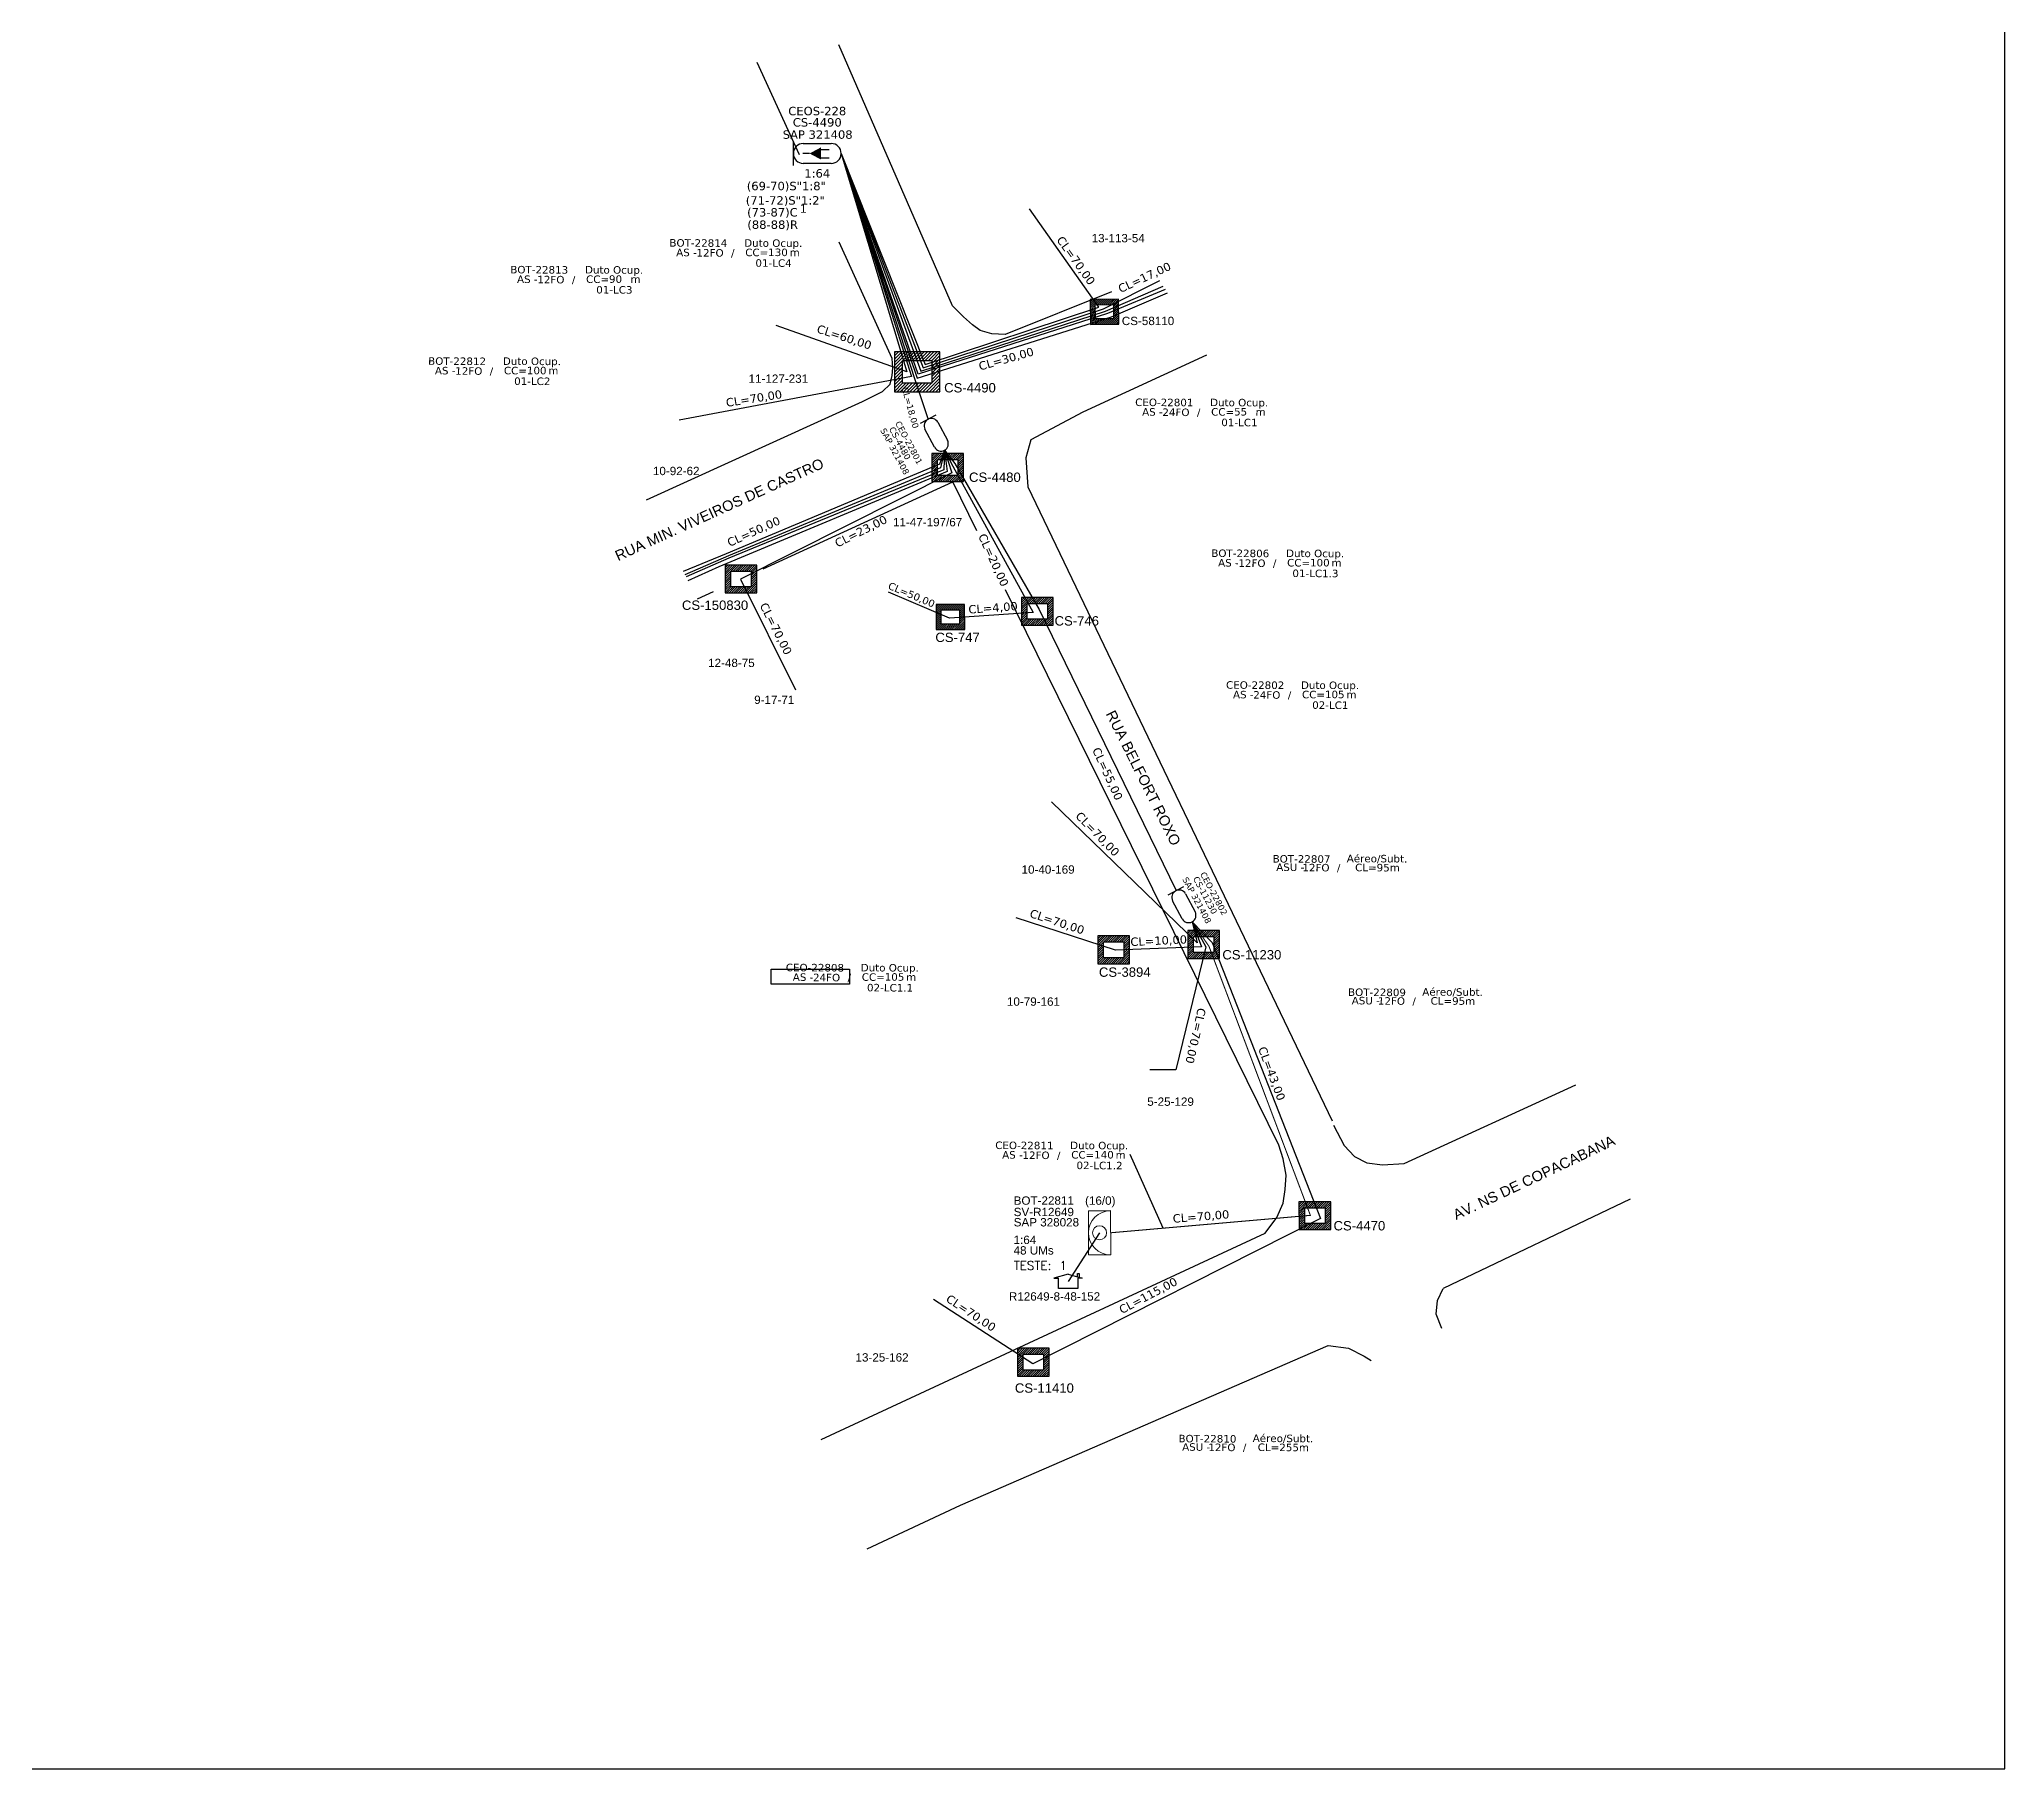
# Model space of a CAD drawing. Extents: x -89 to 1632, y 705 to 1299.
# Drawn here: x 330.1 to 749.2, y 705 to 1074 of the extents above; entities that cross this region are included whole.
import ezdxf
from ezdxf.enums import TextEntityAlignment as Align

# ---------------------------------------------------------------- set-up
doc = ezdxf.new("R2010")
doc.units = 0
for name, color, linetype in [('10.1-Caixas Subterrâneas', 5, 'Continuous'), ('20.4-CEOS', 1, 'Continuous'), ('20.5-CEO', 1, 'Continuous'), ('CAP_A_INSTALAR', 1, 'Continuous'), ('CELULAS_GPON', 7, 'Continuous'), ('label_cabos', 7, 'Continuous'), ('Legenda', 1, 'Continuous'), ('LOGRADOURO', 5, 'Continuous'), ('MUB', 252, 'Continuous'), ('surveys', 7, 'Continuous'), ('surveys legendas', 7, 'Continuous'), ('Uifilar estacao GPON Oi', 3, 'Continuous')]:
    doc.layers.add(name, color=color, linetype=linetype)
doc.layers.add("20.0-LEGENDA DOS CDO'S", color=1, linetype='Continuous', lineweight=0)
doc.layers.add('20.1-CDO_INTERIOR', color=1, linetype='Continuous', lineweight=0)
doc.layers.add('EXTRA', color=50, linetype='Continuous', plot=False)
doc.styles.add('ARIAL', font='arial.ttf')
doc.styles.add('DIGICADE', font='arial.ttf')
doc.styles.add('ROMANS', font='romans')
doc.styles.add('siredit', font='verdana.ttf')
doc.styles.get("Standard").update_dxf_attribs({"font": 'arial.ttf'})
doc.linetypes.add('FENCELINE1', pattern='A,0.25,-0.1,[133,ltypeshp.shx,S=0.1,R=0,X=-0.1,Y=0],-0.1,1', length=1.45)
doc.dimstyles.get("Standard").update_dxf_attribs({"dimtxt": 0.18, "dimasz": 0.18, "dimexe": 0.18, "dimexo": 0.0625, "dimgap": 0.09, "dimtad": 0, "dimtih": 1, "dimtoh": 1, "dimdec": 4, "dimzin": 0, "dimdsep": 46, "dimtxsty": 'Standard', "dimcen": 0.09, "dimadec": 0, "dimazin": 0, "dimtfac": 1, "dimtdec": 4, "dimtofl": 0, "dimtmove": 0, "dimatfit": 3, "dimfxl": 0, "dimtolj": 1, "dimtzin": 0, "dimarcsym": 0})

# ---------------------------------------------------------------- blocks, each defined once
blk = doc.blocks.new('*X65')
at = {"color": 0, "linetype": 'Continuous'}
for p, q in [((-1.25, 0.34099), (-0.49099, 1.1)), ((-1.25, 0.517767), (-0.667767, 1.1)), ((-1.25, 0.694544), (-0.844544, 1.1)), ((-1.25, 0.87132), (-1.02132, 1.1)), ((-1.25, 1.048097), (-1.198097, 1.1)), ((-0.789214, 0.625), (-0.314214, 1.1)), ((-0.612437, 0.625), (-0.137437, 1.1)), ((-0.43566, 0.625), (0.03934, 1.1)), ((-0.258883, 0.625), (0.216117, 1.1)), ((-0.082107, 0.625), (0.392893, 1.1)), ((0.09467, 0.625), (0.56967, 1.1)), ((0.271447, 0.625), (0.746447, 1.1)), ((0.448223, 0.625), (0.923223, 1.1)), ((0.625, 0.625), (1.1, 1.1)), ((-1.25, 0.164214), (-0.8035, 0.610714)), ((-1.25, -0.012563), (-0.8035, 0.433937)), ((-1.25, -0.18934), (-0.8035, 0.25716)), ((-1.25, -0.366117), (-0.8035, 0.080383)), ((0.801777, 0.625), (1.25, 1.073223)), ((0.8035, 0.449947), (1.25, 0.896447)), ((0.8035, 0.27317), (1.25, 0.71967)), ((0.8035, 0.096393), (1.25, 0.542893)), ((0.8035, -0.080383), (1.25, 0.366117)), ((0.8035, -0.25716), (1.25, 0.18934)), ((0.8035, -0.433937), (1.25, 0.012563)), ((-1.25, -0.542893), (-0.8035, -0.096393)), ((-1.25, -0.71967), (-0.8035, -0.27317)), ((-1.25, -0.896447), (-0.8035, -0.449947)), ((-1.25, -1.073223), (-0.801777, -0.625)), ((-1.1, -1.1), (-0.625, -0.625)), ((-0.923223, -1.1), (-0.448223, -0.625)), ((-0.746447, -1.1), (-0.271447, -0.625)), ((-0.56967, -1.1), (-0.09467, -0.625)), ((-0.392893, -1.1), (0.082107, -0.625)), ((-0.216117, -1.1), (0.258883, -0.625)), ((-0.03934, -1.1), (0.43566, -0.625)), ((0.137437, -1.1), (0.612437, -0.625)), ((0.314214, -1.1), (0.789214, -0.625)), ((0.49099, -1.1), (1.25, -0.34099)), ((0.667767, -1.1), (1.25, -0.517767)), ((0.8035, -0.610714), (1.25, -0.164214)), ((0.844544, -1.1), (1.25, -0.694544)), ((1.02132, -1.1), (1.25, -0.87132)), ((1.198097, -1.1), (1.25, -1.048097))]:
    blk.add_line(p, q, dxfattribs=at)
blk = doc.blocks.new('MANHOLE_MQ')
at = {"color": 0, "linetype": 'Continuous'}
for p, q in [((0.00000623, 0.00000569), (-0.00000627, 0.00000569)), ((-0.00000627, 0.00000569), (-0.00000627, -0.00000531)), ((0.00000623, -0.00000531), (0.00000623, 0.00000569)), ((-0.00000404, 0.00000331), (0.00000399, 0.00000331)), ((-0.00000404, -0.00000294), (-0.00000404, 0.00000331)), ((0.00000399, 0.00000331), (0.00000399, -0.00000294)), ((-0.00000627, -0.00000531), (0.00000623, -0.00000531)), ((0.00000399, -0.00000294), (-0.00000404, -0.00000294)), ((0.00000399, -0.00000294), (0.00000399, -0.00000294))]:
    blk.add_line(p, q, dxfattribs=at)
at = {"color": 0, "linetype": 'Continuous', "xscale": 5e-06, "yscale": 5e-06, "zscale": 1e-05}
blk.add_blockref('*X65', (-0.00000002, 0.00000019), dxfattribs=at)
blk = doc.blocks.new('Inst CDOI-64')
at = {"layer": '20.1-CDO_INTERIOR', "color": 1, "lineweight": 18}
blk.add_lwpolyline([(-2.12, -2.13), (-2.12, 2.12), (0, 2.12), (0.01, -2.13)], close=True, dxfattribs=at)
blk.add_circle((-1.06, 0), 0.68, dxfattribs=at)
blk.add_arc((0.01, 0), 2.13, 90.0276, 270.0276, dxfattribs=at)
at = {"layer": "20.0-LEGENDA DOS CDO'S"}
for tag, p, style, flags in [('ID_ATIVIDADE', (-9.3, 3.78), 'ARIAL', 3), ('FATOR', (-1.5, 3.78), 'ARIAL', 1), ('QTDE', (-9.18, -3.66), 'DIGICADE', 3)]:
    blk.add_attdef(tag, p, '', height=0.8, rotation=0.118, dxfattribs=dict(at, style=style, flags=flags))
at = {"layer": "20.0-LEGENDA DOS CDO'S", "style": 'ARIAL'}
for tag, p, rotation in [('SURVEY', (-9.3, 1.6), 359.9724), ('FID', (-9.3, 2.69), 0.118), ('SAP', (-9.3, 0.61), 359.9724), ('1:XX', (-9.31, -1.08), 359.9724), ('UMS', (-9.31, -2.09), 359.9724)]:
    blk.add_attdef(tag, p, '', height=0.8, rotation=rotation, dxfattribs=at)
blk.add_attdef('FIBRAS_UTILIZADAS', text='', height=0.8, rotation=359.9724, dxfattribs=at).set_placement((-0.99, 2.69), align=Align.CENTER)
blk = doc.blocks.new('Teste  FTTH')
at = {"color": 0, "lineweight": 0, "style": 'ROMANS'}
for tag, p in [('TESTE', (-2.3, -0.29)), ('QTDE', (0.21, -0.29))]:
    blk.add_attdef(tag, p, '', height=0.48, dxfattribs=at)
for tag, p, flags in [('FID', (-2.23, -1.25), 1), ('FATOR', (-2.23, -2.03), 3), ('ID_ATIVIDADE', (-2.23, -2.72), 3)]:
    blk.add_attdef(tag, p, '', height=0.48, dxfattribs=dict(at, flags=flags))
blk = doc.blocks.new('Inst CB DT OCUP CFOA-SM-AS-80-TS-24')
at = {"layer": 'label_cabos', "color": 0, "style": 'siredit'}
for tag, flags, p in [('ID_ATIVIDADE', 3, (1.31, 2.67)), ('FATOR', 1, (11.56, 2.55))]:
    blk.add_attdef(tag, text='', height=1, rotation=359.69, dxfattribs=dict(at, flags=flags)).set_placement(p, align=Align.MIDDLE_CENTER)
for tag, p in [('TIPO_CABO', (1.76, 0)), ('DESTINO_CABO', (3.13, 1.26)), ('CABO', (4.69, -0.05)), ('/', (7.71, -0.05)), ('LANCE', (10.91, 0)), ('TIPO_CABO', (13.11, 1.24)), ('UND', (15.96, 0)), ('FID', (13.15, -1.41))]:
    blk.add_attdef(tag, text='', height=1, rotation=359.69, dxfattribs=at).set_placement(p, align=Align.MIDDLE_CENTER)
blk.add_attdef('QTDE', (12.43, -0.47), '', height=1, rotation=359.69, dxfattribs=at)
blk = doc.blocks.new('LEGENDA DOS CABOS')
at = {"layer": 'EXTRA', "color": 0, "style": 'siredit'}
for tag, p in [('ID', (4.6, 0.97)), ('XX', (9.03, 0.97))]:
    blk.add_attdef(tag, text='', height=0.48, rotation=359.69, dxfattribs=at).set_placement(p, align=Align.MIDDLE_CENTER)
at = {"layer": 'Legenda', "color": 0, "style": 'siredit'}
for tag, p in [('TIPO_CABO', (1.31, 0)), ('CABO', (4.69, -0.05)), ('/', (6.81, -0.05)), ('METROS', (10.03, -0.05))]:
    blk.add_attdef(tag, text='', height=0.8, rotation=359.69, dxfattribs=at).set_placement(p, align=Align.MIDDLE_CENTER)
blk = doc.blocks.new('*U88')
at = {"layer": '20.4-CEOS', "color": 7, "style": 'siredit'}
for tag, p in [('FIBRAS_SPLITTER', (0, 0)), ('FIBRAS_TOP_C', (0, -4.13)), ('RESERVA_FINAIS', (0, -5.46))]:
    blk.add_attdef(tag, p, '', height=1.01, dxfattribs=at)
for tag, p, flags in [('ID_ATIVIDADE', (0, -6.77), 3), ('FATOR', (0, -8.09), 1), ('QTDE', (0, -9.4), 1), ('FID', (0, -10.71), 1)]:
    blk.add_attdef(tag, p, '', height=1.01, dxfattribs=dict(at, flags=flags))
blk = doc.blocks.new('*U90')
at = {"layer": '20.4-CEOS', "color": 7, "style": 'siredit'}
blk.add_attdef('FIBRAS_SPLITTER', (0, 0), '', height=1.01, dxfattribs=at)
for tag, p, flags in [('ID_ATIVIDADE', (0, -1.48), 3), ('FATOR', (0, -2.79), 1), ('QTDE', (0, -4.11), 1), ('FID', (0, -5.42), 1)]:
    blk.add_attdef(tag, p, '', height=1.01, dxfattribs=dict(at, flags=flags))
blk = doc.blocks.new('SURVEY_SURVEY')
for p, q in [((0, 0.0000152), (-0.0000151, 0.0000108)), ((-0.0000151, 0.0000108), (-0.0000104, 0.0000108)), ((-0.0000103, 0), (-0.0000103, 0.0000108)), ((0.0000103, 0), (-0.0000103, 0)), ((0, 0.0000152), (0.0000151, 0.0000108)), ((0.0000101, 0.0000159), (0.0000117, 0.0000159)), ((0.0000101, 0.0000123), (0.0000101, 0.0000159)), ((0.0000151, 0.0000108), (0.0000103, 0.0000108)), ((0.0000103, 0.0000108), (0.0000103, 0)), ((0.0000117, 0.0000159), (0.0000117, 0.0000119))]:
    blk.add_line(p, q)

msp = doc.modelspace()

# ---------------------------------------------------------------- linework, layer by layer
msp.add_lwpolyline([(-89.32, 705.02), (749.25, 705.02), (749.25, 1299.02), (-89.32, 1299.02), (-89.32, 705.02)])
at = {"color": 4, "ltscale": 0.5}
msp.add_lwpolyline([(556.21, 819.38), (549.5, 809)], dxfattribs=at)
at = {"layer": '20.4-CEOS', "color": 7}
for p, q in [((493.03, 1051.8), (498.97, 1051.8)), ((498.97, 1047.57), (493.03, 1047.57))]:
    msp.add_line(p, q, dxfattribs=at)
for points in [[(490.91, 1047.13), (490.91, 1052.24)], [(494.36, 1049.68), (492.93, 1049.68)], [(496.7, 1050.53), (498.51, 1050.53)], [(496.7, 1048.76), (498.51, 1048.76)]]:
    msp.add_lwpolyline(points, dxfattribs=at)
msp.add_lwpolyline([(494.36, 1049.68, 0, 2.62, 0), (496.81, 1049.68, 2.62, 2.62, 0)], format="xyseb", dxfattribs=at)
for centre, start, end in [((493.03, 1049.68), 90, 270), ((498.97, 1049.68), 270, 90)]:
    msp.add_arc(centre, 2.12, start, end, dxfattribs=at)
at = {"layer": '20.5-CEO', "color": 7}
for p, q in [((521.03, 987), (518.97, 990.85)), ((521.71, 992.32), (523.77, 988.47))]:
    msp.add_line(p, q, dxfattribs=at)
at = {"layer": '20.5-CEO', "color": 5}
for p, q in [((573.85, 886.38), (571.79, 890.23)), ((574.54, 891.69), (576.6, 887.85))]:
    msp.add_line(p, q, dxfattribs=at)
at = {"layer": '20.5-CEO', "color": 7}
msp.add_lwpolyline([(521.26, 993.84), (517.95, 992.07)], dxfattribs=at)
at = {"layer": '20.5-CEO', "color": 5}
msp.add_lwpolyline([(574.08, 893.22), (570.78, 891.45)], dxfattribs=at)
at = {"layer": '20.5-CEO', "color": 7}
for centre, start, end in [((520.34, 991.58), 28.1503, 208.1503), ((522.4, 987.74), 208.1503, 28.1503)]:
    msp.add_arc(centre, 1.56, start, end, dxfattribs=at)
at = {"layer": '20.5-CEO', "color": 5}
for centre, start, end in [((573.16, 890.96), 28.1503, 208.1503), ((575.22, 887.11), 208.1503, 28.1503)]:
    msp.add_arc(centre, 1.56, start, end, dxfattribs=at)
at = {"layer": 'CAP_A_INSTALAR', "color": 7, "linetype": 'FENCELINE1', "ltscale": 2, "elevation": 0.22}
for points in [[(501.09, 1049.68), (516.11, 1002.1), (466.58, 992.75)], [(501.09, 1049.68), (515.1, 1003.12), (487.24, 1013)], [(501.09, 1049.68), (519.03, 1004.66), (556.03, 1016.91), (541.27, 1037.86)], [(501.09, 1049.68), (518.56, 1003.96), (557.07, 1016.55), (569.06, 1022.54)], [(501.09, 1049.68), (517.28, 1001.75), (558.77, 1014.79), (570.69, 1019.92)], [(501.09, 1049.68), (516.79, 1001.42), (519.63, 992.92)], [(523.14, 986.37), (522.04, 983.36), (476.58, 964.25), (467.43, 960.48)], [(523.14, 986.37), (523.72, 981.81), (474.99, 961.46), (468.43, 958.52)], [(523.16, 986.38), (524.89, 982.94), (542.04, 951.75), (524.22, 950.54), (511.16, 956.05)], [(523.16, 986.38), (525.33, 983.51), (543.31, 952.37), (572.54, 892.38)], [(575.96, 885.74), (577.98, 880.4), (559.62, 879.65), (538.41, 886.56)]]:
    msp.add_lwpolyline(points, dxfattribs=at)
at = {"layer": 'CAP_A_INSTALAR', "color": 8, "linetype": 'FENCELINE1', "ltscale": 2, "elevation": 0.22}
for points in [[(501.09, 1049.68), (518.12, 1003.25), (557.46, 1016.01), (569.78, 1021.38)], [(570.22, 1020.68), (557.9, 1015.5), (517.54, 1002.57), (501.09, 1049.68)], [(523.16, 986.38), (522.29, 982.63), (477.1, 963.81), (467.78, 959.79)], [(523.14, 986.37), (522.98, 982.15), (477.12, 963.31), (468.02, 959.32)], [(523.14, 986.37), (524.7, 981.54), (479.6, 958.83), (491.35, 935.24)], [(575.96, 885.74), (577.02, 881.24), (545.97, 911.36)], [(575.96, 885.74), (580.21, 881.31), (603.36, 822.42), (541.99, 791.4), (520.76, 805.13)], [(575.96, 885.74), (578.85, 880.39), (572.49, 854.15)], [(572.49, 854.15), (566.94, 854.15)]]:
    msp.add_lwpolyline(points, dxfattribs=at)
at = {"layer": 'CAP_A_INSTALAR', "linetype": 'FENCELINE1', "ltscale": 2, "const_width": 0.222, "elevation": 0.22}
msp.add_lwpolyline([(575.96, 885.74), (579.56, 880.47), (601.17, 823.1), (558.57, 819.38)], dxfattribs=at)
at = {"layer": 'MUB'}
for points in [[(492.2, 1049.37), (483.22, 1069.1)], [(558.78, 1020.18), (536.05, 1011.04), (533.26, 1011.17), (530.76, 1011.87), (529.11, 1013.12), (527.18, 1014.85), (524.85, 1017.2), (500.62, 1072.88)], [(459.55, 975.79), (505.66, 996.76), (509.89, 998.92), (511.56, 1000.44), (512.01, 1002.32), (512.09, 1003.95), (511.97, 1005.92), (500.68, 1030.73)], [(579.02, 1006.62), (552.67, 994.51), (541.58, 988.59), (540.5, 984.73), (540.9, 978.53), (605.83, 843.26)], [(484.45, 961.06), (524.88, 979.59)], [(530, 969.18), (524.88, 979.59)], [(470.43, 954.63), (473.9, 956.22)], [(496.82, 775.28), (591.53, 819.28), (594, 822.61), (595.34, 825.67), (595.82, 828.64), (595.99, 831.69), (595.4, 835.16), (594.41, 838.08), (536.18, 956.6)], [(606.11, 842.35), (608.37, 838.03), (610.6, 835.66), (613.22, 834.31), (616.57, 833.86), (621.16, 834.16), (657.81, 850.94)], [(669.36, 826.58), (629.46, 807.51)], [(629.19, 798.93), (628, 801.99), (628.29, 804.93), (629.46, 807.51)], [(506.65, 751.96), (526.53, 761.27), (604.93, 795.3), (609.29, 794.79), (612.63, 793.06), (614.13, 792.16)]]:
    msp.add_lwpolyline(points, dxfattribs=at)
at = {"layer": 'Uifilar estacao GPON Oi'}
msp.add_lwpolyline([(486.19, 875.6), (502.86, 875.6), (502.86, 872.41), (486.19, 872.41)], close=True, dxfattribs=at)

# ---------------------------------------------------------------- block references
at = {"color": 0, "lineweight": 0, "xscale": 2.222222222222222, "yscale": 2.222222222222222, "zscale": 2.222222222222222}
msp.add_blockref('Inst CDOI-64', (558.56, 819.38), dxfattribs=at).add_auto_attribs({'FIBRAS_UTILIZADAS': '(16/0)', 'SURVEY': 'SV-R12649', 'SAP': 'SAP 328028', '1:XX': '1:64', 'UMS': '48 UMs', 'FID': 'BOT-22811'})
at = {"layer": '10.1-Caixas Subterrâneas', "color": 30}
for p, xscale, yscale, zscale, rotation in [((557.24, 1015.98), 480278.2682347848, 480278.2682347848, 480278.2682347848, 180.7559824657939), ((517.29, 1003.24, -0.1), 778050.7945403516, 778050.7945403515, 778050.7945403515, 180.0191175169923), ((523.83, 982.78), 540313.0517641333, 540313.0517641332, 540313.0517641332, 180.0191175169923), ((479.71, 958.99), 540313.0517641333, 540313.0517641332, 540313.0517641332, 180.0191175169923), ((524.39, 950.87), 486281.7465877198, 486281.7465877198, 486281.7465877198, 180.0191175169923), ((542.92, 952.08), 540313.0517641333, 540313.0517641332, 540313.0517641332, 180.0191175169923), ((559.22, 879.85), 540313.0517641333, 540313.0517641332, 540313.0517641332, 180.0191175169923), ((578.42, 880.98), 540313.0517641333, 540313.0517641332, 540313.0517641332, 180.0191175169923), ((602.11, 823.13), 540313.0517641333, 540313.0517641332, 540313.0517641332, 180.0191175169923), ((542.05, 791.86), 540313.0517641333, 540313.0517641332, 540313.0517641332, 180.0191175169923)]:
    msp.add_blockref('MANHOLE_MQ', p, dxfattribs=dict(at, xscale=xscale, yscale=yscale, zscale=zscale, rotation=rotation))
at = {"layer": "20.0-LEGENDA DOS CDO'S", "lineweight": 0, "xscale": 3.88999999999998, "yscale": 3.889999999999981, "zscale": 3.889999999999981, "rotation": 0.00407856210539816}
msp.add_blockref('Teste  FTTH', (546.85, 812.59), dxfattribs=at).add_auto_attribs({'TESTE': 'TESTE:', 'QTDE': '1'})
at = {"layer": '20.4-CEOS', "color": 0, "lineweight": 0, "xscale": 1.777777777777778, "yscale": 1.777777777777778, "zscale": 1.777777777777778}
msp.add_blockref('*U90', (480.75, 1038.77), dxfattribs=at).add_auto_attribs({'FIBRAS_SPLITTER': '(71-72)S"1:2"'})
at = {"layer": '20.4-CEOS', "color": 0, "lineweight": 0}
ref = msp.add_blockref('*U88', (480.97, 1041.84), dxfattribs=dict(at, xscale=1.777777777777778, yscale=1.777777777777778, zscale=1.777777777777778))
ref.add_attrib('FIBRAS_SPLITTER', '(69-70)S"1:8"', (480.97, 1041.84), dxfattribs={"color": 7, "height": 1.795, "style": 'siredit'})
ref.add_attrib('FIBRAS_TOP_C', '(73-87)C', (481.04, 1036.23), dxfattribs={"color": 7, "height": 1.795, "style": 'siredit'})
ref.add_attrib('RESERVA_FINAIS', '(88-88)R', (481.09, 1033.59), dxfattribs={"color": 7, "height": 1.795, "style": 'siredit'})
at = {"layer": 'label_cabos', "color": 0, "lineweight": 0}
ref = msp.add_blockref('Inst CB DT OCUP CFOA-SM-AS-80-TS-24', (465.64, 1028.56), dxfattribs=dict(at, xscale=1.6, yscale=1.6, zscale=1.6))
ref.add_attrib('DESTINO_CABO', 'BOT-22814', dxfattribs={"color": 0, "height": 1.6, "rotation": 359.69, "style": 'siredit'}).set_placement((470.65, 1030.58), align=Align.MIDDLE_CENTER)
ref.add_attrib('CABO', '12FO', dxfattribs={"color": 0, "height": 1.6, "rotation": 359.69, "style": 'siredit'}).set_placement((473.14, 1028.48), align=Align.MIDDLE_CENTER)
ref.add_attrib('TIPO_CABO', 'Duto Ocup.', dxfattribs={"color": 0, "height": 1.6, "rotation": 359.69, "style": 'siredit'}).set_placement((486.62, 1030.55), align=Align.MIDDLE_CENTER)
ref.add_attrib('/', '/', dxfattribs={"color": 0, "height": 1.6, "rotation": 359.69, "style": 'siredit'}).set_placement((477.99, 1028.48), align=Align.MIDDLE_CENTER)
ref.add_attrib('TIPO_CABO', 'AS - ', dxfattribs={"color": 0, "height": 1.6, "rotation": 359.69, "style": 'siredit'}).set_placement((468.46, 1028.55), align=Align.MIDDLE_CENTER)
ref.add_attrib('FID', '01-LC4', dxfattribs={"color": 0, "height": 1.6, "rotation": 359.69, "style": 'siredit'}).set_placement((486.68, 1026.3), align=Align.MIDDLE_CENTER)
ref.add_attrib('LANCE', 'CC=', dxfattribs={"color": 0, "height": 1.6, "rotation": 359.69, "style": 'siredit'}).set_placement((483.1, 1028.56), align=Align.MIDDLE_CENTER)
ref.add_attrib('QTDE', '130', (485.53, 1027.8), dxfattribs={"color": 0, "height": 1.6, "rotation": 359.69, "style": 'siredit'})
ref.add_attrib('UND', 'm', dxfattribs={"color": 0, "height": 1.6, "rotation": 359.69, "style": 'siredit'}).set_placement((491.19, 1028.56), align=Align.MIDDLE_CENTER)
ref = msp.add_blockref('Inst CB DT OCUP CFOA-SM-AS-80-TS-24', (431.7, 1022.85), dxfattribs=dict(at, xscale=1.6, yscale=1.6, zscale=1.6))
ref.add_attrib('DESTINO_CABO', 'BOT-22813', dxfattribs={"color": 0, "height": 1.6, "rotation": 359.69, "style": 'siredit'}).set_placement((436.71, 1024.87), align=Align.MIDDLE_CENTER)
ref.add_attrib('CABO', '12FO', dxfattribs={"color": 0, "height": 1.6, "rotation": 359.69, "style": 'siredit'}).set_placement((439.19, 1022.77), align=Align.MIDDLE_CENTER)
ref.add_attrib('TIPO_CABO', 'Duto Ocup.', dxfattribs={"color": 0, "height": 1.6, "rotation": 359.69, "style": 'siredit'}).set_placement((452.67, 1024.84), align=Align.MIDDLE_CENTER)
ref.add_attrib('/', '/', dxfattribs={"color": 0, "height": 1.6, "rotation": 359.69, "style": 'siredit'}).set_placement((444.04, 1022.77), align=Align.MIDDLE_CENTER)
ref.add_attrib('TIPO_CABO', 'AS - ', dxfattribs={"color": 0, "height": 1.6, "rotation": 359.69, "style": 'siredit'}).set_placement((434.51, 1022.84), align=Align.MIDDLE_CENTER)
ref.add_attrib('FID', '01-LC3', dxfattribs={"color": 0, "height": 1.6, "rotation": 359.69, "style": 'siredit'}).set_placement((452.73, 1020.59), align=Align.MIDDLE_CENTER)
ref.add_attrib('LANCE', 'CC=', dxfattribs={"color": 0, "height": 1.6, "rotation": 359.69, "style": 'siredit'}).set_placement((449.15, 1022.85), align=Align.MIDDLE_CENTER)
ref.add_attrib('QTDE', '90', (451.58, 1022.09), dxfattribs={"color": 0, "height": 1.6, "rotation": 359.69, "style": 'siredit'})
ref.add_attrib('UND', 'm', dxfattribs={"color": 0, "height": 1.6, "rotation": 359.69, "style": 'siredit'}).set_placement((457.24, 1022.85), align=Align.MIDDLE_CENTER)
ref = msp.add_blockref('Inst CB DT OCUP CFOA-SM-AS-80-TS-24', (414.18, 1003.34), dxfattribs=dict(at, xscale=1.6, yscale=1.6, zscale=1.6))
ref.add_attrib('DESTINO_CABO', 'BOT-22812', dxfattribs={"color": 0, "height": 1.6, "rotation": 359.69, "style": 'siredit'}).set_placement((419.19, 1005.36), align=Align.MIDDLE_CENTER)
ref.add_attrib('CABO', '12FO', dxfattribs={"color": 0, "height": 1.6, "rotation": 359.69, "style": 'siredit'}).set_placement((421.68, 1003.26), align=Align.MIDDLE_CENTER)
ref.add_attrib('TIPO_CABO', 'Duto Ocup.', dxfattribs={"color": 0, "height": 1.6, "rotation": 359.69, "style": 'siredit'}).set_placement((435.15, 1005.34), align=Align.MIDDLE_CENTER)
ref.add_attrib('/', '/', dxfattribs={"color": 0, "height": 1.6, "rotation": 359.69, "style": 'siredit'}).set_placement((426.52, 1003.26), align=Align.MIDDLE_CENTER)
ref.add_attrib('TIPO_CABO', 'AS - ', dxfattribs={"color": 0, "height": 1.6, "rotation": 359.69, "style": 'siredit'}).set_placement((417, 1003.34), align=Align.MIDDLE_CENTER)
ref.add_attrib('FID', '01-LC2', dxfattribs={"color": 0, "height": 1.6, "rotation": 359.69, "style": 'siredit'}).set_placement((435.22, 1001.08), align=Align.MIDDLE_CENTER)
ref.add_attrib('LANCE', 'CC=', dxfattribs={"color": 0, "height": 1.6, "rotation": 359.69, "style": 'siredit'}).set_placement((431.63, 1003.35), align=Align.MIDDLE_CENTER)
ref.add_attrib('QTDE', '100', (434.07, 1002.58), dxfattribs={"color": 0, "height": 1.6, "rotation": 359.69, "style": 'siredit'})
ref.add_attrib('UND', 'm', dxfattribs={"color": 0, "height": 1.6, "rotation": 359.69, "style": 'siredit'}).set_placement((439.72, 1003.35), align=Align.MIDDLE_CENTER)
ref = msp.add_blockref('Inst CB DT OCUP CFOA-SM-AS-80-TS-24', (565.01, 994.54), dxfattribs=dict(at, xscale=1.6, yscale=1.6, zscale=1.6))
ref.add_attrib('DESTINO_CABO', 'CEO-22801', dxfattribs={"color": 0, "height": 1.6, "rotation": 359.69, "style": 'siredit'}).set_placement((570.02, 996.56), align=Align.MIDDLE_CENTER)
ref.add_attrib('CABO', '24FO', dxfattribs={"color": 0, "height": 1.6, "rotation": 359.69, "style": 'siredit'}).set_placement((572.5, 994.46), align=Align.MIDDLE_CENTER)
ref.add_attrib('TIPO_CABO', 'Duto Ocup.', dxfattribs={"color": 0, "height": 1.6, "rotation": 359.69, "style": 'siredit'}).set_placement((585.98, 996.53), align=Align.MIDDLE_CENTER)
ref.add_attrib('/', '/', dxfattribs={"color": 0, "height": 1.6, "rotation": 359.69, "style": 'siredit'}).set_placement((577.35, 994.46), align=Align.MIDDLE_CENTER)
ref.add_attrib('TIPO_CABO', 'AS - ', dxfattribs={"color": 0, "height": 1.6, "rotation": 359.69, "style": 'siredit'}).set_placement((567.83, 994.53), align=Align.MIDDLE_CENTER)
ref.add_attrib('FID', '01-LC1', dxfattribs={"color": 0, "height": 1.6, "rotation": 359.69, "style": 'siredit'}).set_placement((586.04, 992.28), align=Align.MIDDLE_CENTER)
ref.add_attrib('LANCE', 'CC=', dxfattribs={"color": 0, "height": 1.6, "rotation": 359.69, "style": 'siredit'}).set_placement((582.46, 994.54), align=Align.MIDDLE_CENTER)
ref.add_attrib('QTDE', '55', (584.89, 993.78), dxfattribs={"color": 0, "height": 1.6, "rotation": 359.69, "style": 'siredit'})
ref.add_attrib('UND', 'm', dxfattribs={"color": 0, "height": 1.6, "rotation": 359.69, "style": 'siredit'}).set_placement((590.55, 994.54), align=Align.MIDDLE_CENTER)
ref = msp.add_blockref('Inst CB DT OCUP CFOA-SM-AS-80-TS-24', (581.21, 962.34), dxfattribs=dict(at, xscale=1.6, yscale=1.6, zscale=1.6))
ref.add_attrib('DESTINO_CABO', 'BOT-22806', dxfattribs={"color": 0, "height": 1.6, "rotation": 359.69, "style": 'siredit'}).set_placement((586.22, 964.36), align=Align.MIDDLE_CENTER)
ref.add_attrib('CABO', '12FO', dxfattribs={"color": 0, "height": 1.6, "rotation": 359.69, "style": 'siredit'}).set_placement((588.71, 962.26), align=Align.MIDDLE_CENTER)
ref.add_attrib('TIPO_CABO', 'Duto Ocup.', dxfattribs={"color": 0, "height": 1.6, "rotation": 359.69, "style": 'siredit'}).set_placement((602.18, 964.34), align=Align.MIDDLE_CENTER)
ref.add_attrib('/', '/', dxfattribs={"color": 0, "height": 1.6, "rotation": 359.69, "style": 'siredit'}).set_placement((593.55, 962.26), align=Align.MIDDLE_CENTER)
ref.add_attrib('TIPO_CABO', 'AS - ', dxfattribs={"color": 0, "height": 1.6, "rotation": 359.69, "style": 'siredit'}).set_placement((584.03, 962.34), align=Align.MIDDLE_CENTER)
ref.add_attrib('FID', '01-LC1.3', dxfattribs={"color": 0, "height": 1.6, "rotation": 359.69, "style": 'siredit'}).set_placement((602.25, 960.08), align=Align.MIDDLE_CENTER)
ref.add_attrib('LANCE', 'CC=', dxfattribs={"color": 0, "height": 1.6, "rotation": 359.69, "style": 'siredit'}).set_placement((598.66, 962.35), align=Align.MIDDLE_CENTER)
ref.add_attrib('QTDE', '100', (601.09, 961.58), dxfattribs={"color": 0, "height": 1.6, "rotation": 359.69, "style": 'siredit'})
ref.add_attrib('UND', 'm', dxfattribs={"color": 0, "height": 1.6, "rotation": 359.69, "style": 'siredit'}).set_placement((606.75, 962.35), align=Align.MIDDLE_CENTER)
ref = msp.add_blockref('Inst CB DT OCUP CFOA-SM-AS-80-TS-24', (584.39, 934.22), dxfattribs=dict(at, xscale=1.6, yscale=1.6, zscale=1.6))
ref.add_attrib('DESTINO_CABO', 'CEO-22802', dxfattribs={"color": 0, "height": 1.6, "rotation": 359.69, "style": 'siredit'}).set_placement((589.4, 936.24), align=Align.MIDDLE_CENTER)
ref.add_attrib('CABO', '24FO', dxfattribs={"color": 0, "height": 1.6, "rotation": 359.69, "style": 'siredit'}).set_placement((591.88, 934.14), align=Align.MIDDLE_CENTER)
ref.add_attrib('TIPO_CABO', 'Duto Ocup.', dxfattribs={"color": 0, "height": 1.6, "rotation": 359.69, "style": 'siredit'}).set_placement((605.36, 936.21), align=Align.MIDDLE_CENTER)
ref.add_attrib('/', '/', dxfattribs={"color": 0, "height": 1.6, "rotation": 359.69, "style": 'siredit'}).set_placement((596.73, 934.14), align=Align.MIDDLE_CENTER)
ref.add_attrib('TIPO_CABO', 'AS - ', dxfattribs={"color": 0, "height": 1.6, "rotation": 359.69, "style": 'siredit'}).set_placement((587.21, 934.21), align=Align.MIDDLE_CENTER)
ref.add_attrib('FID', '02-LC1', dxfattribs={"color": 0, "height": 1.6, "rotation": 359.69, "style": 'siredit'}).set_placement((605.42, 931.96), align=Align.MIDDLE_CENTER)
ref.add_attrib('LANCE', 'CC=', dxfattribs={"color": 0, "height": 1.6, "rotation": 359.69, "style": 'siredit'}).set_placement((601.84, 934.22), align=Align.MIDDLE_CENTER)
ref.add_attrib('QTDE', '105', (604.27, 933.46), dxfattribs={"color": 0, "height": 1.6, "rotation": 359.69, "style": 'siredit'})
ref.add_attrib('UND', 'm', dxfattribs={"color": 0, "height": 1.6, "rotation": 359.69, "style": 'siredit'}).set_placement((609.93, 934.22), align=Align.MIDDLE_CENTER)
ref = msp.add_blockref('LEGENDA DOS CABOS', (592.5, 896.54), dxfattribs=dict(at, xscale=1.6, yscale=1.6, zscale=1.6))
ref.add_attrib('ID', 'BOT-22807', dxfattribs={"color": 0, "height": 1.6, "rotation": 359.69, "style": 'siredit'}).set_placement((599.29, 899.15), align=Align.MIDDLE_CENTER)
ref.add_attrib('CABO', '12FO', dxfattribs={"color": 0, "height": 1.6, "rotation": 359.69, "style": 'siredit'}).set_placement((602.36, 897.3), align=Align.MIDDLE_CENTER)
ref.add_attrib('METROS', 'CL=95m', dxfattribs={"color": 0, "height": 1.6, "rotation": 359.69, "style": 'siredit'}).set_placement((615.48, 897.3), align=Align.MIDDLE_CENTER)
ref.add_attrib('XX', 'Aéreo/Subt.', dxfattribs={"color": 0, "height": 1.6, "rotation": 359.69, "style": 'siredit'}).set_placement((615.39, 899.22), align=Align.MIDDLE_CENTER)
ref.add_attrib('/', '/', dxfattribs={"color": 0, "height": 1.6, "rotation": 359.69, "style": 'siredit'}).set_placement((607.21, 897.3), align=Align.MIDDLE_CENTER)
ref.add_attrib('TIPO_CABO', 'ASU -', dxfattribs={"color": 0, "height": 1.6, "rotation": 359.69, "style": 'siredit'}).set_placement((596.89, 897.38), align=Align.MIDDLE_CENTER)
ref = msp.add_blockref('Inst CB DT OCUP CFOA-SM-AS-80-TS-24', (490.5, 873.94), dxfattribs=dict(at, xscale=1.6, yscale=1.6, zscale=1.6))
ref.add_attrib('DESTINO_CABO', 'CEO-22808', dxfattribs={"color": 0, "height": 1.6, "rotation": 359.69, "style": 'siredit'}).set_placement((495.51, 875.96), align=Align.MIDDLE_CENTER)
ref.add_attrib('CABO', '24FO', dxfattribs={"color": 0, "height": 1.6, "rotation": 359.69, "style": 'siredit'}).set_placement((497.99, 873.85), align=Align.MIDDLE_CENTER)
ref.add_attrib('TIPO_CABO', 'Duto Ocup.', dxfattribs={"color": 0, "height": 1.6, "rotation": 359.69, "style": 'siredit'}).set_placement((511.47, 875.93), align=Align.MIDDLE_CENTER)
ref.add_attrib('/', '/', dxfattribs={"color": 0, "height": 1.6, "rotation": 359.69, "style": 'siredit'}).set_placement((502.84, 873.85), align=Align.MIDDLE_CENTER)
ref.add_attrib('TIPO_CABO', 'AS - ', dxfattribs={"color": 0, "height": 1.6, "rotation": 359.69, "style": 'siredit'}).set_placement((493.32, 873.93), align=Align.MIDDLE_CENTER)
ref.add_attrib('FID', '02-LC1.1', dxfattribs={"color": 0, "height": 1.6, "rotation": 359.69, "style": 'siredit'}).set_placement((511.53, 871.67), align=Align.MIDDLE_CENTER)
ref.add_attrib('LANCE', 'CC=', dxfattribs={"color": 0, "height": 1.6, "rotation": 359.69, "style": 'siredit'}).set_placement((507.95, 873.94), align=Align.MIDDLE_CENTER)
ref.add_attrib('QTDE', '105', (510.38, 873.18), dxfattribs={"color": 0, "height": 1.6, "rotation": 359.69, "style": 'siredit'})
ref.add_attrib('UND', 'm', dxfattribs={"color": 0, "height": 1.6, "rotation": 359.69, "style": 'siredit'}).set_placement((516.04, 873.94), align=Align.MIDDLE_CENTER)
ref = msp.add_blockref('LEGENDA DOS CABOS', (608.6, 868.08), dxfattribs=dict(at, xscale=1.6, yscale=1.6, zscale=1.6))
ref.add_attrib('ID', 'BOT-22809', dxfattribs={"color": 0, "height": 1.6, "rotation": 359.69, "style": 'siredit'}).set_placement((615.38, 870.69), align=Align.MIDDLE_CENTER)
ref.add_attrib('CABO', '12FO', dxfattribs={"color": 0, "height": 1.6, "rotation": 359.69, "style": 'siredit'}).set_placement((618.46, 868.84), align=Align.MIDDLE_CENTER)
ref.add_attrib('METROS', 'CL=95m', dxfattribs={"color": 0, "height": 1.6, "rotation": 359.69, "style": 'siredit'}).set_placement((631.57, 868.84), align=Align.MIDDLE_CENTER)
ref.add_attrib('XX', 'Aéreo/Subt.', dxfattribs={"color": 0, "height": 1.6, "rotation": 359.69, "style": 'siredit'}).set_placement((631.49, 870.76), align=Align.MIDDLE_CENTER)
ref.add_attrib('/', '/', dxfattribs={"color": 0, "height": 1.6, "rotation": 359.69, "style": 'siredit'}).set_placement((623.3, 868.84), align=Align.MIDDLE_CENTER)
ref.add_attrib('TIPO_CABO', 'ASU -', dxfattribs={"color": 0, "height": 1.6, "rotation": 359.69, "style": 'siredit'}).set_placement((612.98, 868.91), align=Align.MIDDLE_CENTER)
ref = msp.add_blockref('Inst CB DT OCUP CFOA-SM-AS-80-TS-24', (535.16, 836), dxfattribs=dict(at, xscale=1.6, yscale=1.6, zscale=1.6))
ref.add_attrib('DESTINO_CABO', 'CEO-22811', dxfattribs={"color": 0, "height": 1.6, "rotation": 359.69, "style": 'siredit'}).set_placement((540.17, 838.02), align=Align.MIDDLE_CENTER)
ref.add_attrib('CABO', '12FO', dxfattribs={"color": 0, "height": 1.6, "rotation": 359.69, "style": 'siredit'}).set_placement((542.66, 835.92), align=Align.MIDDLE_CENTER)
ref.add_attrib('TIPO_CABO', 'Duto Ocup.', dxfattribs={"color": 0, "height": 1.6, "rotation": 359.69, "style": 'siredit'}).set_placement((556.13, 838), align=Align.MIDDLE_CENTER)
ref.add_attrib('/', '/', dxfattribs={"color": 0, "height": 1.6, "rotation": 359.69, "style": 'siredit'}).set_placement((547.5, 835.92), align=Align.MIDDLE_CENTER)
ref.add_attrib('TIPO_CABO', 'AS - ', dxfattribs={"color": 0, "height": 1.6, "rotation": 359.69, "style": 'siredit'}).set_placement((537.98, 836), align=Align.MIDDLE_CENTER)
ref.add_attrib('FID', '02-LC1.2', dxfattribs={"color": 0, "height": 1.6, "rotation": 359.69, "style": 'siredit'}).set_placement((556.2, 833.74), align=Align.MIDDLE_CENTER)
ref.add_attrib('LANCE', 'CC=', dxfattribs={"color": 0, "height": 1.6, "rotation": 359.69, "style": 'siredit'}).set_placement((552.62, 836.01), align=Align.MIDDLE_CENTER)
ref.add_attrib('QTDE', '140', (555.05, 835.25), dxfattribs={"color": 0, "height": 1.6, "rotation": 359.69, "style": 'siredit'})
ref.add_attrib('UND', 'm', dxfattribs={"color": 0, "height": 1.6, "rotation": 359.69, "style": 'siredit'}).set_placement((560.7, 836.01), align=Align.MIDDLE_CENTER)
ref = msp.add_blockref('LEGENDA DOS CABOS', (572.44, 772.84), dxfattribs=dict(at, xscale=1.6, yscale=1.6, zscale=1.6))
ref.add_attrib('ID', 'BOT-22810', dxfattribs={"color": 0, "height": 1.6, "rotation": 359.69, "style": 'siredit'}).set_placement((579.22, 775.44), align=Align.MIDDLE_CENTER)
ref.add_attrib('CABO', '12FO', dxfattribs={"color": 0, "height": 1.6, "rotation": 359.69, "style": 'siredit'}).set_placement((582.3, 773.59), align=Align.MIDDLE_CENTER)
ref.add_attrib('METROS', 'CL=255m', dxfattribs={"color": 0, "height": 1.6, "rotation": 359.69, "style": 'siredit'}).set_placement((595.41, 773.59), align=Align.MIDDLE_CENTER)
ref.add_attrib('XX', 'Aéreo/Subt.', dxfattribs={"color": 0, "height": 1.6, "rotation": 359.69, "style": 'siredit'}).set_placement((595.33, 775.51), align=Align.MIDDLE_CENTER)
ref.add_attrib('/', '/', dxfattribs={"color": 0, "height": 1.6, "rotation": 359.69, "style": 'siredit'}).set_placement((587.14, 773.59), align=Align.MIDDLE_CENTER)
ref.add_attrib('TIPO_CABO', 'ASU -', dxfattribs={"color": 0, "height": 1.6, "rotation": 359.69, "style": 'siredit'}).set_placement((576.82, 773.67), align=Align.MIDDLE_CENTER)
at = {"layer": 'surveys', "color": 255, "xscale": 200000, "yscale": 200000, "zscale": 200000}
msp.add_blockref('SURVEY_SURVEY', (549.5, 807.5), dxfattribs=at)

# ---------------------------------------------------------------- texts
at = {"layer": '10.1-Caixas Subterrâneas', "color": 30, "style": 'ARIAL'}
for s, height, p in [('CS-58110', 1.778, (560.95, 1013.06)), ('CS-4490', 2, (523.06, 998.69)), ('CS-4480', 2, (528.37, 979.6)), ('CS-150830', 2, (467.14, 952.29)), ('CS-747', 2, (521.19, 945.43)), ('CS-746', 2, (546.61, 948.95)), ('CS-11230', 2, (582.4, 877.7)), ('CS-3894', 2, (556.07, 874)), ('CS-4470', 2, (606.11, 819.88)), ('CS-11410', 2, (538.15, 785.25))]:
    msp.add_text(s, height=height, dxfattribs=at).set_placement(p)
at = {"layer": '20.4-CEOS', "color": 7, "style": 'siredit'}
for s, p in [('CEOS-228', (496, 1059.63)), ('CS-4490', (496, 1057.22)), ('SAP 321408', (496.09, 1054.61)), ('1:64', (496, 1046.33))]:
    msp.add_text(s, height=1.795, dxfattribs=at).set_placement(p, align=Align.TOP_CENTER)
msp.add_text('1', height=1.79, dxfattribs=at).set_placement((492.26, 1037.02))
msp.add_text('CEO-22801', height=1.313, rotation=298.1503, dxfattribs=at).set_placement((516.12, 988.27), align=Align.TOP_CENTER)
at = {"layer": '20.4-CEOS', "color": 5, "style": 'siredit'}
msp.add_text('CEO-22802', height=1.313, rotation=298.1503, dxfattribs=at).set_placement((581.16, 892.07), align=Align.TOP_CENTER)
at = {"layer": '20.5-CEO', "color": 7, "style": 'siredit'}
for s, p in [('SAP 321408', (513.13, 986.42)), ('CS-4480', (514.22, 988.16))]:
    msp.add_text(s, height=1.318, rotation=298.1503, dxfattribs=at).set_placement(p, align=Align.TOP_CENTER)
at = {"layer": '20.5-CEO', "color": 5, "style": 'siredit'}
for s, p in [('SAP 321408', (577.56, 890.64)), ('CS-11230', (579.31, 891.71))]:
    msp.add_text(s, height=1.318, rotation=298.1503, dxfattribs=at).set_placement(p, align=Align.TOP_CENTER)
at = {"layer": 'CELULAS_GPON', "style": 'siredit'}
for s, height, rotation, p in [('CL=70,00', 1.778, 305.6254, (546.94, 1031.23)), ('CL=17,00', 1.778, 24.9928, (560.69, 1019.88)), ('CL=60,00', 1.778, 342.0772, (495.74, 1011.52)), ('CL=30,00', 1.778, 15.8505, (530.72, 1003.35)), ('CL=70,00', 1.778, 9.0215, (476.67, 995.59)), ('CL=18,00', 1.333, 285.5941, (513.99, 999.62)), ('CL=50,00', 1.778, 24.28, (477.3, 965.72)), ('CL=23,00', 1.778, 26.6606, (500.31, 965.57)), ('CL=20,00', 1.778, 294.5368, (530.28, 968.06)), ('CL=50,00', 1.556, 337.0875, (510.94, 956.86)), ('CL=70,00', 1.778, 296.9286, (483.66, 953.26)), ('CL=4,00', 1.778, 4.1969, (528.3, 951.48)), ('CL=55,00', 1.778, 294.6382, (554.6, 922.44)), ('CL=70,00', 1.778, 314.315, (550.93, 908.17)), ('CL=70,00', 1.778, 341.7175, (541.14, 886.81)), ('CL=10,00', 1.778, 2.5938, (562.82, 880.56)), ('CL=70,00', 1.778, 257.1655, (577.19, 867.49)), ('CL=43,00', 1.778, 290.6218, (589.99, 858.7)), ('CL=70,00', 1.778, 4.6182, (571.89, 821.5)), ('CL=115,00', 1.778, 27.9206, (560.96, 802.02)), ('CL=70,00', 1.778, 326.4945, (523.27, 804.87))]:
    msp.add_text(s, height=height, rotation=rotation, dxfattribs=at).set_placement(p)
at = {"layer": 'LOGRADOURO', "style": 'ARIAL'}
for s, rotation, p in [('RUA MIN. VIVEIROS DE CASTRO', 24.444, (453.52, 962.67)), ('RUA BELFORT ROXO', 296.4738, (557.48, 930.14)), ('AV. NS DE COPACABANA', 25.3875, (632.27, 822.06))]:
    msp.add_text(s, height=2.2222, rotation=rotation, dxfattribs=at).set_placement(p)
at = {"layer": 'surveys legendas'}
for s, height, p in [('13-113-54', 1.778, (554.52, 1030.72)), ('11-127-231', 1.778, (481.35, 1000.74)), ('10-92-62', 1.778, (460.95, 981.04)), ('11-47-197/67', 1.7778, (512.15, 970.12)), ('12-48-75', 1.778, (472.72, 940.09)), ('9-17-71', 1.778, (482.55, 932.22)), ('10-40-169', 1.778, (539.57, 896)), ('10-79-161', 1.778, (536.45, 867.82)), ('5-25-129', 1.778, (566.38, 846.47)), ('R12649-8-48-152', 1.7778, (536.87, 804.91)), ('13-25-162', 1.778, (504.16, 791.9))]:
    msp.add_text(s, height=height, dxfattribs=at).set_placement(p)

# ---------------------------------------------------------------- leaders
at = {"layer": 'label_cabos', "color": 0, "lineweight": 0}
msp.add_leader([(569.77, 820.36, 0.22), (562.75, 836.11, 0.22)], dimstyle='Standard', override={"dimgap": 0.09, "dimtad": 0}, dxfattribs=at)

doc.saveas('drawing.dxf')
